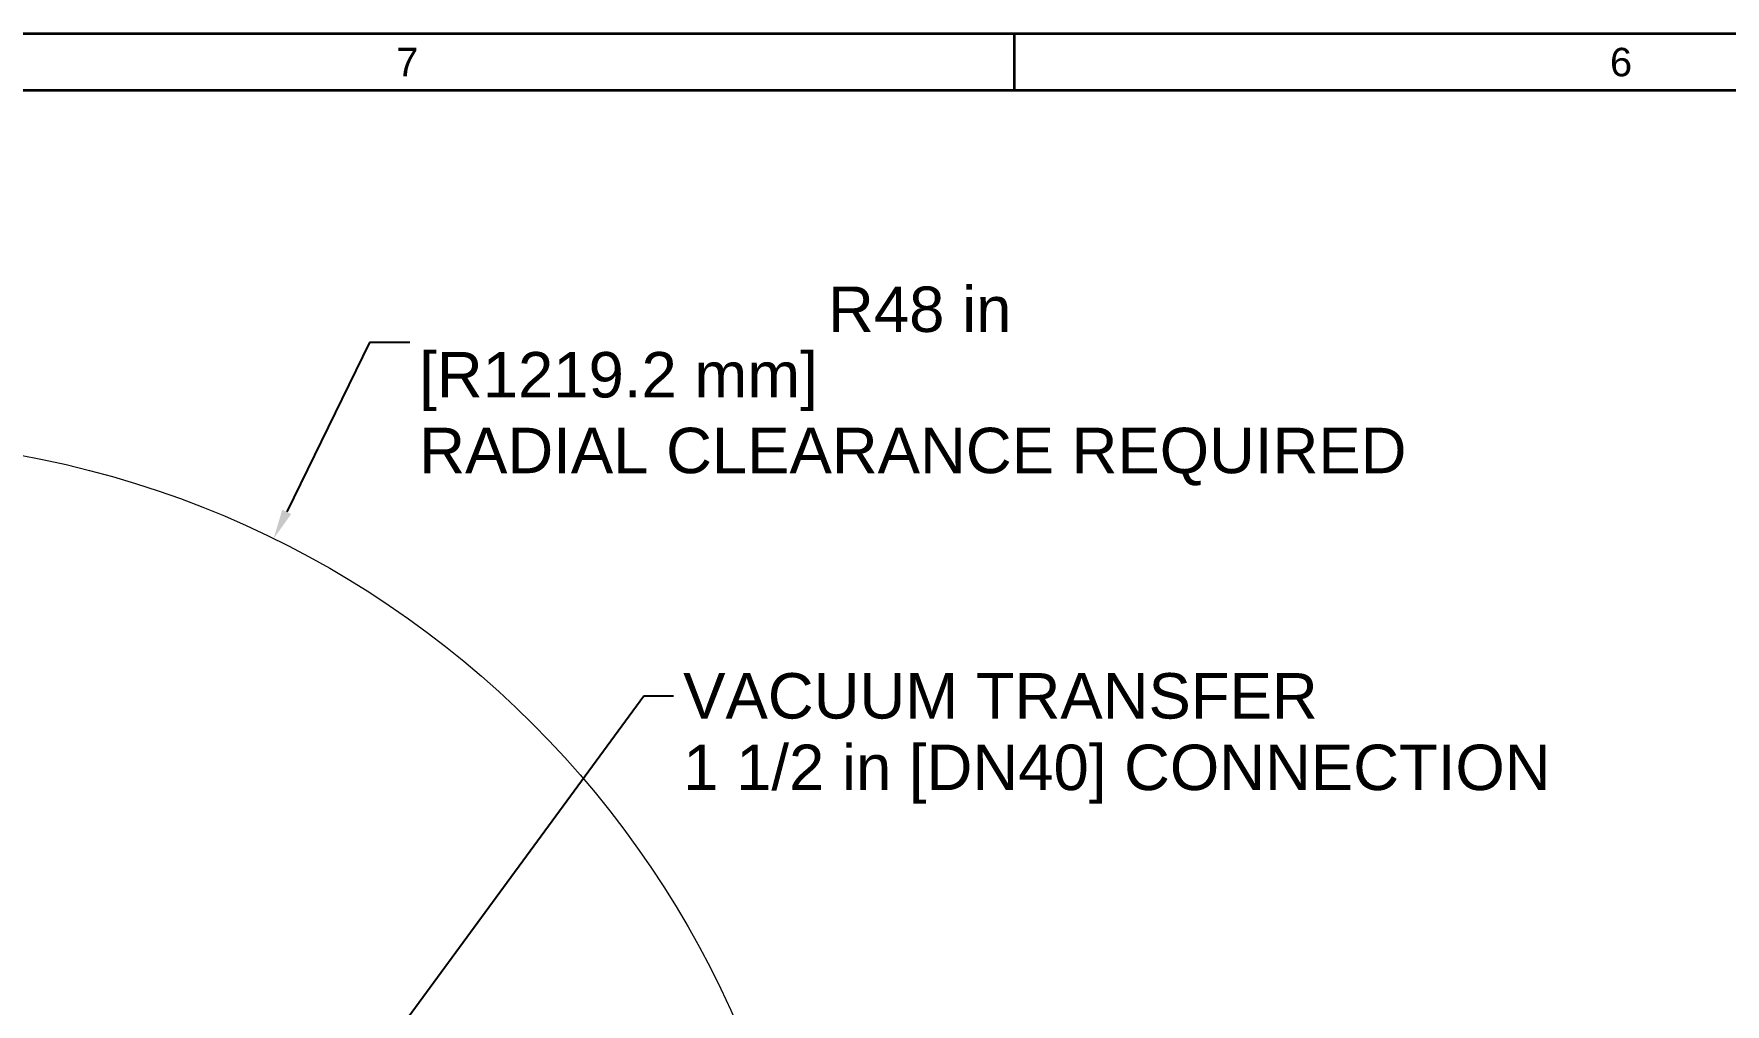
# Model space of a CAD drawing. Header units: inches. Extents: x 19 to 503, y 7 to 322.
# Drawn here: x 90.4 to 174.2, y 274.5 to 322.5 of the extents above; entities that cross this region are included whole.
import ezdxf

# ---------------------------------------------------------------- set-up
doc = ezdxf.new("R2010")
doc.units = ezdxf.units.IN
doc.header["$LTSCALE"] = 15
doc.header["$MEASUREMENT"] = 0
doc.layers.get('0').update_dxf_attribs({"lineweight": 25})
for name, color, linetype, lineweight in [('Border', 7, 'Continuous', 35), ('Dimension (ANSI)', 7, 'Continuous', 25), ('Symbol (ANSI)', 7, 'Continuous', 25), ('Visible', 7, 'Continuous', 18)]:
    doc.layers.add(name, color=color, linetype=linetype, lineweight=lineweight)
doc.styles.add('MEMCOR Medium', font='arial.ttf')
doc.styles.add('Standard A-B-C', font='arial.ttf')
doc.styles.add('Standard D-E', font='arial.ttf')
doc.dimstyles.new('Default (ANSI)', dxfattribs={"dimscale": 15, "dimtxt": 0.15, "dimasz": 0.098425, "dimexe": 0.125, "dimexo": 0.0625, "dimgap": 0.031496, "dimtad": 0, "dimtih": 1, "dimtoh": 1, "dimdec": 4, "dimrnd": 1e-08, "dimzin": 3, "dimdsep": 46, "dimlunit": 5, "dimtxsty": 'MEMCOR Medium', "dimcen": 0.09, "dimdle": 0.393701, "dimclrd": 256, "dimclre": 256, "dimclrt": 256, "dimadec": 0, "dimazin": 1, "dimtfac": 0.8, "dimtofl": 0, "dimtmove": 0, "dimatfit": 3, "dimfxl": 1, "dimfrac": 1, "dimtolj": 1, "dimtzin": 4, "dimlwd": -1, "dimlwe": -1, "dimarcsym": 0})
doc.dimstyles.new('in [mm] D-E NeptuneBenson$7', dxfattribs={"dimscale": 15, "dimtxt": 0.15, "dimasz": 0.098425, "dimexe": 0.125, "dimexo": 0.063, "dimgap": 0.031496, "dimtad": 0, "dimtih": 1, "dimtoh": 1, "dimdec": 4, "dimrnd": 1e-08, "dimzin": 3, "dimdsep": 46, "dimlunit": 5, "dimtxsty": 'Standard D-E', "dimcen": 0.09, "dimdle": 0.393701, "dimclrd": 256, "dimclre": 256, "dimclrt": 256, "dimadec": 1, "dimazin": 1, "dimtfac": 1, "dimtofl": 0, "dimtmove": 0, "dimatfit": 3, "dimfxl": 1, "dimfrac": 1, "dimtolj": 1, "dimtzin": 4, "dimlwd": -1, "dimlwe": -1, "dimarcsym": 0})

# ---------------------------------------------------------------- blocks, each defined once
blk = doc.blocks.new('Borders 22x34_D')
at = {"layer": 'Border'}
for p, q in [((33.5, 21.5), (1.25, 21.5)), ((9.2656, 21.5), (9.2656, 21.3125)), ((33.3125, 21.3125), (1.25, 21.3125))]:
    blk.add_line(p, q, dxfattribs=at)
at = {"layer": 'Border', "char_height": 0.094, "attachment_point": 5, "style": 'Standard A-B-C'}
for s, insert in [('\\fArial|b0|i0;{\\H0.0940;7}', (7.2617, 21.4069)), ('\\fArial|b0|i0;{\\H0.0940;6}', (11.2695, 21.4062))]:
    blk.add_mtext(s, dxfattribs=dict(at, insert=insert))
blk = doc.blocks.new('*D26')
at = {"layer": 'Defpoints', "color": 0, "transparency": 16777216}
for p in [(102.303, 297.506), (81.19, 254.398)]:
    blk.add_point(p, dxfattribs=at)
at = {"layer": 'Dimension (ANSI)', "transparency": 16777216}
for p, q in [((107.06, 307.218), (102.952, 298.832)), ((109.044, 307.218), (107.06, 307.218))]:
    blk.add_line(p, q, dxfattribs=at)
blk.add_solid([(102.731, 298.94), (103.173, 298.723), (102.303, 297.506)], dxfattribs=at)
at = {"layer": 'Dimension (ANSI)', "transparency": 16777216, "char_height": 2.25, "attachment_point": 1, "style": 'MEMCOR Medium'}
for s, insert in [('\\A1; \\fArial|b0|i0;R48 in', (128.891, 309.988)), ('\\A1;[R1219.2 mm]{\\P\\fArial|b0|i0;RADIAL CLEARANCE REQUIRED}', (109.517, 306.746))]:
    blk.add_mtext(s, dxfattribs=dict(at, insert=insert))

msp = doc.modelspace()

# ---------------------------------------------------------------- linework, layer by layer
at = {"layer": 'Visible'}
msp.add_circle((81.190031, 254.398344), 48, dxfattribs=at)

# ---------------------------------------------------------------- block references
at = {"xscale": 15, "yscale": 15, "zscale": 15}
msp.add_blockref('Borders 22x34_D', (0, 0), dxfattribs=at)

# ---------------------------------------------------------------- texts
at = {"layer": 'Symbol (ANSI)', "insert": (122.589544, 290.845977), "char_height": 2.25000007, "width": 42.969515, "attachment_point": 1, "line_spacing_factor": 0.944221, "style": 'Standard D-E'}
msp.add_mtext('\\fArial|b0|i0;VACUUM TRANSFER\\P\\fArial|b0|i0;1 1/2 in [DN40] CONNECTION', dxfattribs=at)

# ---------------------------------------------------------------- dimensions: what is measured, and where the dimension line sits
at = {"layer": 'Dimension (ANSI)'}
dim = msp.add_radius_dim(center=(81.190031, 254.398344), mpoint=(102.303038, 297.505663), text=' \\fArial|b0|i0;<> in\\X[R1219.2 mm]{\\P\\fArial|b0|i0;RADIAL CLEARANCE REQUIRED}', dimstyle='Default (ANSI)', override={"dimgap": 0.031496, "dimdec": 4, "dimlfac": 1, "dimpost": '', "dimcen": 0, "dimtol": 0, "dimlim": 0, "dimtp": 0, "dimtm": 0, "dimtdec": 2, "dimtvp": -0.333333}, dxfattribs=at)
dim.commit()
dim.dimension.update_dxf_attribs({"geometry": '*D26', "text_midpoint": (133.762668, 307.218378), "dimtype": 164})

# ---------------------------------------------------------------- leaders
at = {"layer": 'Symbol (ANSI)', "annotation_type": 0, "has_hookline": 1, "hookline_direction": 0, "text_width": 42.369374}
msp.add_leader([(88.734683, 246.25834), (120.640725, 289.720977), (122.117103, 289.720977)], dimstyle='in [mm] D-E NeptuneBenson$7', override={"dimtad": 0}, dxfattribs=at)

doc.saveas('drawing.dxf')
